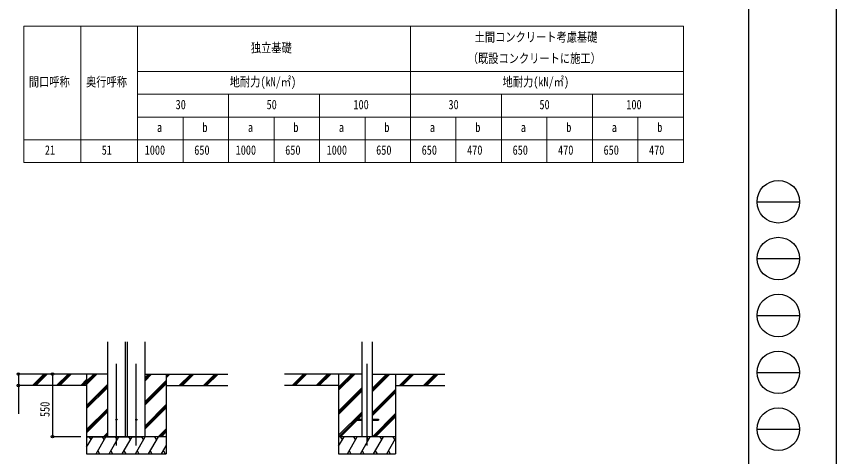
# Model space of a CAD drawing. Units: millimetres, scale not verified. Extents: x -10512 to 10512, y -7425 to 7425.
# Drawn here: x 3299 to 10512, y -3866 to 4 of the extents above; entities that cross this region are included whole.
import ezdxf
from ezdxf.enums import TextEntityAlignment as Align

# ---------------------------------------------------------------- set-up
doc = ezdxf.new("R2010")
doc.units = ezdxf.units.MM
doc.header["$LTSCALE"] = 30
doc.layers.add('0-1_TABLE1', color=7, linetype='Continuous', lineweight=18)
for name, color, linetype in [('0-3_YKK_12', 2, 'Continuous'), ('0-4_YKK_13', 4, 'Continuous'), ('0-5_YKK_A1', 4, 'Continuous'), ('0-6_YKK_D', 6, 'Continuous'), ('0-7_YKK_ZWAK', 7, 'Continuous')]:
    doc.layers.add(name, color=color, linetype=linetype)
doc.styles.add('ＭＳ ゴシック', font='')
doc.styles.get('ＭＳ ゴシック').set_extended_font_data('MS Gothic')

msp = doc.modelspace()

# ---------------------------------------------------------------- linework, layer by layer
at = {"layer": '0-1_TABLE1'}
for p, q in [((3364.95, -80.35), (9164.95, -80.35)), ((3364.95, -80.35), (3364.95, -1280.35)), ((3864.95, -80.35), (3864.95, -1280.35)), ((4364.95, -480.35), (9164.95, -480.35)), ((4364.95, -680.35), (9164.95, -680.35)), ((7564.95, -680.35), (7564.95, -1280.35)), ((8364.95, -680.35), (8364.95, -1280.35)), ((4364.95, -880.35), (9164.95, -880.35)), ((4764.95, -880.35), (4764.95, -1280.35)), ((5564.95, -880.35), (5564.95, -1280.35)), ((6364.95, -880.35), (6364.95, -1280.35)), ((7164.95, -880.35), (7164.95, -1280.35)), ((7964.95, -880.35), (7964.95, -1280.35)), ((8764.95, -880.35), (8764.95, -1280.35))]:
    msp.add_line(p, q, dxfattribs=at)
for points in [[(4364.95, -80.35), (4364.95, -480.35), (4364.95, -1280.35)], [(6764.95, -80.35), (6764.95, -1080.35), (6764.95, -1280.35)], [(9164.95, -80.35), (9164.95, -880.35), (9164.95, -1080.35), (9164.95, -1280.35)], [(5164.95, -680.35), (5164.95, -1080.35), (5164.95, -1280.35)], [(5964.95, -680.35), (5964.95, -1080.35), (5964.95, -1280.35)], [(3364.95, -1080.35), (4364.95, -1080.35), (9164.95, -1080.35)], [(3364.95, -1280.35), (3864.95, -1280.35), (4364.95, -1280.35), (6764.95, -1280.35), (9164.95, -1280.35)]]:
    msp.add_lwpolyline(points, dxfattribs=at)
at = {"layer": '0-3_YKK_12'}
for p, q in [((4179.32, -3767.3), (4179.32, -3051.27)), ((4352.82, -3767.3), (4352.82, -3051.27)), ((6382.97, -3767.3), (6382.97, -3051.27))]:
    msp.add_line(p, q, dxfattribs=at)
at = {"layer": '0-4_YKK_13'}
for p, q in [((6282.97, -3536.25), (6282.97, -3545.25)), ((6282.97, -3536.25), (6337.77, -3536.25)), ((6282.97, -3545.25), (6337.77, -3545.25)), ((6428.17, -3536.25), (6482.97, -3536.25)), ((6428.17, -3545.25), (6482.97, -3545.25)), ((6482.97, -3536.25), (6482.97, -3545.25))]:
    msp.add_line(p, q, dxfattribs=at)
for centre in [(4179.32, -3540.75), (4352.82, -3540.75)]:
    msp.add_circle(centre, 5, dxfattribs=at)
at = {"layer": '0-5_YKK_A1'}
for p, q in [((4101.57, -3690.69), (4101.57, -2855.39)), ((4257.07, -3690.69), (4257.07, -2855.39)), ((4275.07, -3690.69), (4275.07, -2855.39)), ((4430.57, -3690.69), (4430.57, -2855.39)), ((6337.77, -2855.39), (6337.77, -3690.75)), ((6428.17, -2855.39), (6428.17, -3690.75)), ((4101.57, -3140.75), (3375.12, -3140.75)), ((3440.4, -3240.75), (3540.41, -3140.75)), ((3454.55, -3240.75), (3554.55, -3140.75)), ((3468.69, -3240.75), (3568.69, -3140.75)), ((3652.54, -3240.75), (3752.54, -3140.75)), ((3666.68, -3240.75), (3766.68, -3140.75)), ((3680.82, -3240.75), (3780.82, -3140.75)), ((3916.07, -3231.38), (4006.7, -3140.75)), ((3916.07, -3217.23), (3992.56, -3140.75)), ((3916.07, -3203.09), (3978.42, -3140.75)), ((3916.07, -3140.75), (3916.07, -3840.74)), ((4430.57, -3198.24), (4488.07, -3140.75)), ((4430.57, -3184.1), (4473.93, -3140.75)), ((4430.57, -3169.96), (4459.79, -3140.75)), ((4430.57, -3140.75), (5157.02, -3140.75)), ((4616.07, -3140.75), (4616.07, -3840.74)), ((4616.07, -3172.18), (4647.51, -3140.75)), ((4616.07, -3158.04), (4633.37, -3140.75)), ((4616.07, -3143.9), (4619.22, -3140.75)), ((4731.36, -3240.75), (4831.36, -3140.75)), ((4745.5, -3240.75), (4845.5, -3140.75)), ((4759.64, -3240.75), (4859.64, -3140.75)), ((4943.49, -3240.75), (5043.49, -3140.75)), ((4957.63, -3240.75), (5057.63, -3140.75)), ((4971.77, -3240.75), (5071.77, -3140.75)), ((6337.77, -3140.75), (5657.02, -3140.75)), ((5723.71, -3239.34), (5822.31, -3140.75)), ((5736.45, -3240.75), (5836.45, -3140.75)), ((5750.59, -3240.75), (5850.59, -3140.75)), ((5935.84, -3239.34), (6034.44, -3140.75)), ((5948.58, -3240.75), (6048.58, -3140.75)), ((5962.72, -3240.75), (6062.72, -3140.75)), ((6132.97, -3140.75), (6132.97, -3840.74)), ((6132.97, -3282.63), (6274.86, -3140.75)), ((6132.97, -3268.48), (6260.71, -3140.75)), ((6132.97, -3254.34), (6246.57, -3140.75)), ((6428.17, -3295.79), (6583.22, -3140.75)), ((6428.17, -3281.65), (6569.08, -3140.75)), ((6428.17, -3267.51), (6554.94, -3140.75)), ((6428.17, -3140.75), (7066.18, -3140.75)), ((6632.97, -3140.75), (6632.97, -3840.74)), ((6667.07, -3240.75), (6767.07, -3140.75)), ((6681.21, -3240.75), (6781.21, -3140.75)), ((6695.36, -3240.75), (6795.36, -3140.75)), ((6879.2, -3240.75), (6979.2, -3140.75)), ((6893.35, -3240.75), (6993.35, -3140.75)), ((6907.49, -3240.75), (7007.49, -3140.75)), ((3916.07, -3240.75), (3375.12, -3240.75)), ((3864.67, -3240.75), (3916.07, -3189.34)), ((3878.81, -3240.75), (3916.07, -3203.48)), ((3892.95, -3240.75), (3916.07, -3217.63)), ((3916.07, -3415.22), (4101.57, -3229.72)), ((3916.07, -3429.36), (4101.57, -3243.87)), ((4430.57, -3382.09), (4616.07, -3196.59)), ((4430.57, -3396.23), (4616.07, -3210.73)), ((4430.57, -3410.37), (4616.07, -3224.88)), ((4616.07, -3240.75), (5157.02, -3240.75)), ((6132.97, -3240.75), (5657.02, -3240.75)), ((6632.97, -3240.75), (7066.18, -3240.75)), ((3916.07, -3443.51), (4101.57, -3258.01)), ((6132.97, -3466.47), (6337.77, -3261.67)), ((6132.97, -3480.61), (6337.77, -3275.82)), ((6132.97, -3494.76), (6337.77, -3289.96)), ((6428.17, -3479.64), (6632.97, -3274.84)), ((6428.17, -3493.78), (6632.97, -3288.98)), ((6428.17, -3507.92), (6632.97, -3303.13)), ((3916.07, -3627.35), (4101.57, -3441.86)), ((3916.07, -3641.5), (4101.57, -3456)), ((4430.57, -3594.22), (4616.07, -3408.72)), ((4430.57, -3608.36), (4616.07, -3422.86)), ((4430.57, -3622.51), (4616.07, -3437.01)), ((3916.07, -3655.64), (4101.57, -3470.14)), ((6132.97, -3678.6), (6337.77, -3473.81)), ((6289.48, -3536.25), (6337.77, -3487.95)), ((6303.62, -3536.25), (6337.77, -3502.09)), ((6429.2, -3690.75), (6632.97, -3486.97)), ((6443.34, -3690.75), (6632.97, -3501.11)), ((6457.48, -3690.75), (6632.97, -3515.26)), ((6134.97, -3690.75), (6282.97, -3542.75)), ((6149.12, -3690.75), (6294.62, -3545.25)), ((4064.81, -3690.75), (4101.57, -3653.99)), ((4078.96, -3690.75), (4101.57, -3668.13)), ((4546.18, -3690.75), (4616.07, -3620.85)), ((4560.32, -3690.75), (4616.07, -3635)), ((4574.47, -3690.75), (4616.07, -3649.14)), ((3916.07, -3783.77), (3969.78, -3690.74)), ((4616.07, -3690.75), (3916.07, -3690.75)), ((3916.07, -3690.75), (4414.07, -3690.75)), ((3954.78, -3716.73), (3939.78, -3690.74)), ((3998.65, -3840.74), (4085.25, -3690.74)), ((4070.25, -3716.73), (4055.25, -3690.74)), ((4093.1, -3690.75), (4101.57, -3682.27)), ((4114.12, -3840.74), (4200.72, -3690.74)), ((4185.72, -3716.73), (4170.72, -3690.74)), ((4229.59, -3840.74), (4316.19, -3690.74)), ((4301.19, -3716.73), (4286.19, -3690.75)), ((4345.06, -3840.74), (4431.66, -3690.75)), ((4416.66, -3716.73), (4401.66, -3690.74)), ((4460.53, -3840.74), (4547.13, -3690.75)), ((4532.13, -3716.73), (4517.13, -3690.74)), ((6132.97, -3772.89), (6180.4, -3690.74)), ((6632.97, -3690.75), (6132.97, -3690.75)), ((6165.4, -3716.73), (6150.4, -3690.75)), ((6209.27, -3840.74), (6295.87, -3690.74)), ((6280.87, -3716.73), (6265.87, -3690.74)), ((6324.74, -3840.74), (6411.34, -3690.74)), ((6396.34, -3716.73), (6381.34, -3690.75)), ((6440.21, -3840.74), (6526.81, -3690.75)), ((6511.81, -3716.73), (6496.81, -3690.74)), ((6555.68, -3840.74), (6632.97, -3706.87)), ((6627.28, -3716.73), (6612.28, -3690.74)), ((4013.65, -3814.76), (4028.65, -3840.74)), ((4129.12, -3814.77), (4144.12, -3840.74)), ((4244.59, -3814.77), (4259.59, -3840.74)), ((4360.06, -3814.76), (4375.06, -3840.74)), ((4475.53, -3814.77), (4490.53, -3840.74)), ((4576, -3840.75), (4616.07, -3771.34)), ((4591, -3814.77), (4606, -3840.75)), ((6224.27, -3814.77), (6239.27, -3840.74)), ((6339.74, -3814.77), (6354.74, -3840.74)), ((6455.21, -3814.76), (6470.21, -3840.74)), ((6570.68, -3814.77), (6585.68, -3840.74)), ((3916.07, -3840.74), (4616.07, -3840.74)), ((6132.97, -3840.74), (6632.97, -3840.74))]:
    msp.add_line(p, q, dxfattribs=at)
at = {"layer": '0-6_YKK_D'}
for p, q in [((3440.74, -3140.75), (3315.07, -3140.75)), ((3602.01, -3140.75), (3617.07, -3140.75)), ((3616.07, -3140.75), (3616.07, -3690.75)), ((3440.74, -3240.75), (3315.07, -3240.75)), ((3865.07, -3690.75), (3615.07, -3690.75))]:
    msp.add_line(p, q, dxfattribs=at)
msp.add_lwpolyline([(3316.07, -3140.75), (3316.07, -3240.75), (3316.07, -3489.25)], dxfattribs=at)
for centre in [(3316.07, -3140.75), (3616.07, -3140.75), (3316.07, -3240.75), (3616.07, -3690.75)]:
    msp.add_circle(centre, 10.62, dxfattribs=at)
at = {"layer": '0-7_YKK_ZWAK'}
for p, q in [((9737.55, 6937.5), (9737.55, -6312.5)), ((9812.55, -1625), (10187.55, -1625)), ((9812.55, -2125), (10187.55, -2125)), ((9812.55, -2625), (10187.55, -2625)), ((9812.55, -3125), (10187.55, -3125)), ((9812.55, -3625), (10187.55, -3625))]:
    msp.add_line(p, q, dxfattribs=at)
msp.add_lwpolyline([(-10512.5, -7425), (10512.5, -7425), (10512.5, 7425), (-10512.5, 7425)], close=True, dxfattribs=at)
for centre in [(10000.05, -1625), (10000.05, -2125), (10000.05, -2625), (10000.05, -3125), (10000.05, -3625)]:
    msp.add_circle(centre, 187.5, dxfattribs=at)

# ---------------------------------------------------------------- texts
at = {"layer": '0-1_TABLE1', "style": 'ＭＳ ゴシック', "width": 0.8}
for s, p in [('土間コンクリート考慮基礎', (7328.95, -242.85)), ('独立基礎', (5360.95, -336.6)), ('（既設コンクリートに施工）', (7268.95, -430.35)), ('間口呼称', (3407.95, -636.6)), ('奥行呼称', (3910.95, -636.6)), ('地耐力(kN/㎡)', (5174.95, -636.6)), ('地耐力(kN/㎡)', (7574.95, -636.6)), ('30', (4698.95, -836.6)), ('50', (5498.95, -836.6)), ('100', (6262.95, -836.6)), ('30', (7098.95, -836.6)), ('50', (7898.95, -836.6)), ('100', (8662.95, -836.6)), ('b', (4934.95, -1036.6)), ('b', (5734.95, -1036.6)), ('b', (6534.95, -1036.6)), ('b', (7334.95, -1036.6)), ('b', (8134.95, -1036.6)), ('b', (8934.95, -1036.6)), ('a', (4534.95, -1036.6)), ('a', (5334.95, -1036.6)), ('a', (6134.95, -1036.6)), ('a', (6934.95, -1036.6)), ('a', (7734.95, -1036.6)), ('a', (8534.95, -1036.6)), ('21', (3548.95, -1236.6)), ('51', (4048.95, -1236.6)), ('1000', (4426.95, -1236.6)), ('650', (4862.95, -1236.6)), ('1000', (5226.95, -1236.6)), ('650', (5662.95, -1236.6)), ('1000', (6026.95, -1236.6)), ('650', (6462.95, -1236.6)), ('650', (6862.95, -1236.6)), ('470', (7262.95, -1236.6)), ('650', (7662.95, -1236.6)), ('470', (8062.95, -1236.6)), ('650', (8462.95, -1236.6)), ('470', (8862.95, -1236.6))]:
    msp.add_text(s, height=82.48, dxfattribs=at).set_placement(p, align=Align.BOTTOM_LEFT)
at = {"layer": '0-6_YKK_D', "style": 'ＭＳ ゴシック', "width": 0.8}
msp.add_text('550', height=82.48, rotation=90, dxfattribs=at).set_placement((3615.07, -3517.75), align=Align.BOTTOM_LEFT)

doc.saveas('drawing.dxf')
